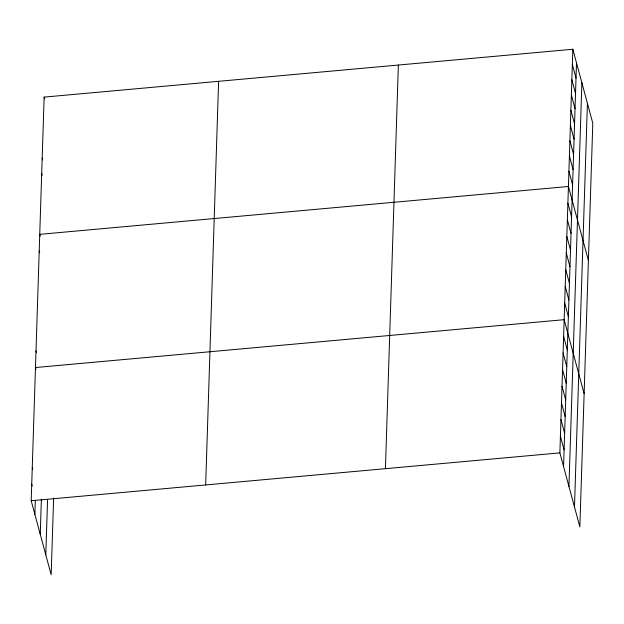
<?xml version="1.0" encoding="UTF-8"?>
<svg xmlns="http://www.w3.org/2000/svg" width="624" height="624" viewBox="0 0 624 624"><rect width="100%" height="100%" fill="white"/><g stroke="black" fill="none" stroke-linecap="round" stroke-linejoin="round"><path stroke-width="0.94" d="M53.633 497.975L51.168 574.751L31.2 500.737L44.14 97.11L572.832 49.249L592.8 123.263L579.86 526.89L559.884 452.884L572.832 49.249M34.874 514.363L35.318 500.487M40.256 534.284L41.379 499.138M45.794 554.822L47.572 499.317M205.67 484.942L218.611 81.315M385.421 468.671L398.362 65.044M563.566 466.502L576.506 62.876M568.94 486.431L581.88 82.805M574.478 506.961L587.426 103.334M31.2 500.737L559.884 452.884M572.341 64.498L576.014 78.125M571.849 79.747L575.531 93.374M571.366 94.996L575.039 108.623M570.874 110.245L574.548 123.872M570.383 125.494L574.064 139.121M569.899 140.743L573.573 154.37M569.408 155.992L573.082 169.611M568.916 171.241L572.598 184.86M588.401 260.497L568.433 186.482L39.741 234.343L40.232 236.161M567.895 203.135L571.568 216.762M567.364 219.788L571.038 233.407M566.826 236.434L570.508 250.06M566.296 253.087L569.969 266.705M565.757 269.732L569.439 283.358M565.227 286.385L568.901 300.011M564.689 303.03L568.37 316.657M584.126 393.697L564.158 319.683L35.474 367.536L35.958 369.353M563.628 336.336L567.302 349.955M563.09 352.981L566.764 366.608M562.559 369.634L566.233 383.253M562.021 386.279L565.703 399.906M561.491 402.932L565.165 416.559M560.953 419.578L564.634 433.204M560.422 436.231L564.096 449.857M44.14 97.11L44.632 98.927M42.19 158.098L42.674 159.916M41.699 173.347L42.19 175.165M39.211 250.988L39.702 252.806M36.005 350.891L36.496 352.708M32.269 467.438L32.76 469.256M31.73 484.084L32.222 485.901"/></g></svg>
